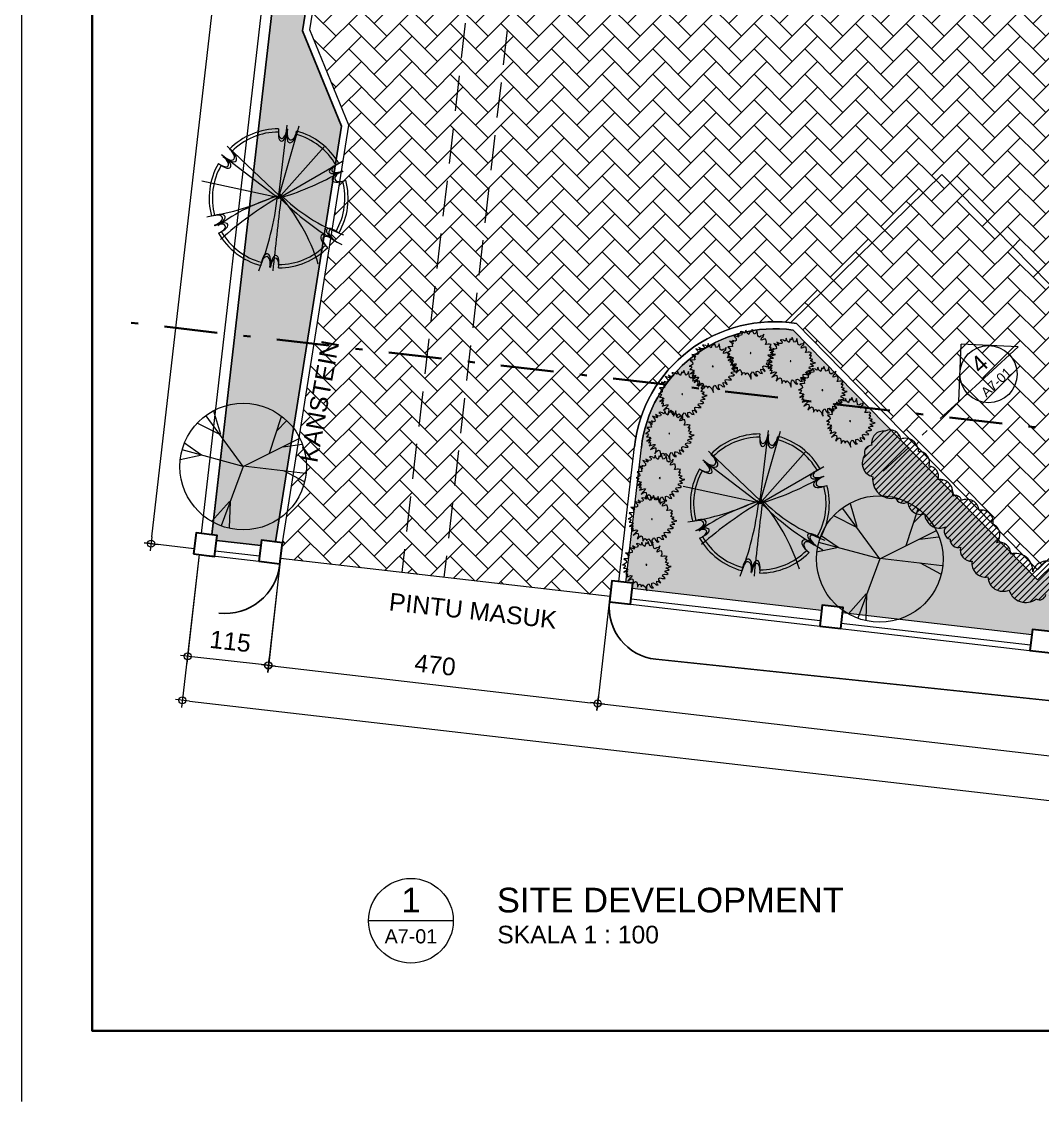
# Model space of a CAD drawing. Header units: millimetres. Extents: x -11 to 1625, y -267 to 180.
# Drawn here: x 827.21 to 841.68, y 118 to 133.3 of the extents above; entities that cross this region are included whole.
import ezdxf
from ezdxf.enums import TextEntityAlignment as Align

# ---------------------------------------------------------------- set-up
doc = ezdxf.new("R2010")
doc.units = ezdxf.units.MM
doc.linetypes.add('DASHDOT', pattern=[1, 0.5, -0.25, 0, -0.25])
doc.linetypes.add('HIDDEN', pattern=[0.375, 0.25, -0.125])
for name, color, linetype, lineweight in [('ars', 11, 'Continuous', 5), ('batas jalan', 3, 'Continuous', 25), ('GRS KOP', 1, 'Continuous', 35), ('GSB', 1, 'DASHDOT', 35), ('KOLOM', 1, 'Continuous', 30), ('kop', 7, 'Continuous', 20), ('lan', 7, 'Continuous', 15), ('not', 7, 'Continuous', 20), ('PAGAR', 4, 'Continuous', 18), ('POHON', 84, 'Continuous', 0), ('TEXT KETERANGAN', 7, 'Continuous', 9), ('Trees', 62, 'Continuous', 18), ('u', 6, 'Continuous', 20)]:
    doc.layers.add(name, color=color, linetype=linetype, lineweight=lineweight)
doc.styles.add('ATTR', font='romans.shx', dxfattribs={"width": 0.8, "height": 1.735066})
doc.styles.add('BARU', font='complex.shx')
doc.styles.add('S', font='SIMPLEX', dxfattribs={"width": 1.1})
doc.styles.get("Standard").update_dxf_attribs({"font": 'ARIALUNI.TTF'})
doc.dimstyles.new('SK100', dxfattribs={"dimtxt": 0.25, "dimasz": 0.1, "dimexe": 0.1, "dimexo": 0, "dimgap": 0.15, "dimtad": 1, "dimdec": 0, "dimlfac": 100, "dimzin": 12, "dimdsep": 46, "dimtxsty": 'Standard', "dimblk": 'BULAT', "dimcen": 0.1, "dimclrd": 256, "dimclre": 256, "dimclrt": 256, "dimadec": 0, "dimazin": 3, "dimtfac": 1, "dimtdec": 0, "dimtofl": 0, "dimtmove": 0, "dimatfit": 3, "dimldrblk": 'BULAT', "dimfxl": 0, "dimtolj": 1, "dimtzin": 0, "dimlwd": -1, "dimlwe": -1, "dimarcsym": 0})
pattern_1 = [(45, (886.80874, -134.3415), (4e-17, 0.35921024), [0.762, -0.254]), (135, (886.98835, -134.1619), (4e-17, 0.35921024), [0.762, -0.254])]

# ---------------------------------------------------------------- blocks, each defined once
blk = doc.blocks.new('kop')
at = {"layer": 'GRS KOP'}
blk.add_lwpolyline([(1, 54), (83, 54), (83, 1), (1, 1)], close=True, dxfattribs=at)
at = {"layer": 'kop', "color": 7}
blk.add_line((0, 55), (0, 0), dxfattribs=at)
at = {"layer": 'kop', "style": 'BARU', "flags": 4}
for p, height in [((73.8, 5.4), 0.35), ((80.303, 5.382), 0.25), ((73.8, 4.9), 0.35), ((80.303, 4.882), 0.25), ((73.8, 4.4), 0.35), ((80.303, 4.382), 0.25)]:
    blk.add_attdef('-', p, '', height=height, dxfattribs=at)
at = {"layer": 'kop', "flags": 4}
for tag, p in [('AR-00', (78.057, 2.648)), ('00', (81.238, 2.647))]:
    blk.add_attdef(tag, text='', height=0.35, dxfattribs=at).set_placement(p, align=Align.MIDDLE)
blk = doc.blocks.new('pohon6')
for points in [[(0, 0.266), (-0.013, 0.247), (-0.018, 0.232), (-0.023, 0.211), (-0.027, 0.202), (-0.049, 0.223), (-0.082, 0.23), (-0.092, 0.208), (-0.089, 0.191), (-0.091, 0.174), (-0.114, 0.189), (-0.122, 0.217), (-0.146, 0.23), (-0.134, 0.208), (-0.137, 0.189), (-0.132, 0.168), (-0.147, 0.155), (-0.179, 0.161), (-0.216, 0.168), (-0.206, 0.161), (-0.186, 0.14), (-0.186, 0.125), (-0.204, 0.12), (-0.245, 0.12), (-0.22, 0.097), (-0.24, 0.092), (-0.203, 0.064), (-0.226, 0.049), (-0.263, 0.049), (-0.245, 0.039), (-0.236, 0.024), (-0.251, 0.015), (-0.266, -0.006), (-0.268, -0.021), (-0.26, -0.015), (-0.24, -0.006), (-0.226, -0.019), (-0.233, -0.045), (-0.26, -0.067), (-0.216, -0.058), (-0.256, -0.107), (-0.213, -0.092), (-0.191, -0.099), (-0.189, -0.114), (-0.208, -0.138), (-0.189, -0.133), (-0.213, -0.174), (-0.169, -0.14), (-0.179, -0.159), (-0.142, -0.163), (-0.147, -0.191), (-0.156, -0.217), (-0.126, -0.198), (-0.104, -0.204), (-0.097, -0.228), (-0.096, -0.254), (-0.084, -0.23), (-0.069, -0.228), (-0.055, -0.258), (-0.049, -0.241), (-0.03, -0.217), (-0.03, -0.234), (-0.022, -0.213), (-0.008, -0.271), (-0.005, -0.226), (0.02, -0.26), (0.023, -0.239), (0.044, -0.249), (0.054, -0.266), (0.057, -0.211), (0.065, -0.196), (0.077, -0.208), (0.085, -0.232), (0.101, -0.266), (0.096, -0.217), (0.104, -0.204), (0.131, -0.211), (0.154, -0.23), (0.163, -0.236), (0.146, -0.204), (0.141, -0.183), (0.154, -0.172), (0.193, -0.178), (0.21, -0.185), (0.189, -0.159), (0.189, -0.148), (0.204, -0.138), (0.221, -0.144), (0.206, -0.116), (0.245, -0.099), (0.266, -0.101), (0.292, -0.097), (0.263, -0.088), (0.238, -0.08), (0.228, -0.069), (0.218, -0.054), (0.226, -0.045), (0.255, -0.043), (0.278, -0.032), (0.283, -0.013)], [(0.285, -0.013), (0.261, -0.024), (0.248, -0.019), (0.228, -0.011), (0.23, 0.004), (0.243, 0.017), (0.263, 0.026), (0.277, 0.049), (0.256, 0.045), (0.24, 0.045), (0.225, 0.049), (0.236, 0.069), (0.255, 0.08), (0.266, 0.086), (0.246, 0.086), (0.225, 0.077), (0.204, 0.084), (0.203, 0.099), (0.218, 0.12), (0.23, 0.153), (0.218, 0.148), (0.194, 0.133), (0.181, 0.142), (0.183, 0.165), (0.193, 0.187), (0.189, 0.206), (0.176, 0.193), (0.159, 0.178), (0.147, 0.185), (0.149, 0.202), (0.156, 0.232), (0.137, 0.217), (0.117, 0.206), (0.124, 0.223), (0.126, 0.269), (0.109, 0.239), (0.082, 0.223), (0.079, 0.254), (0.057, 0.223), (0.032, 0.254), (0.023, 0.234), (0, 0.266)]]:
    blk.add_lwpolyline(points)
blk.add_lwpolyline([(0.002, 0.009), (0, 0), (0.008, 0.002), (0.01, 0.006)], close=True)
blk = doc.blocks.new('POH1')
for p, q in [((0.047, -0.206), (0.813, 6.356)), ((0.047, -0.206), (1.889, 6.299)), ((0.133, 0.018), (-4.57, 4.488)), ((0.047, -0.206), (4.156, 4.432)), ((0.02, -0.209), (-5.08, 3.696)), ((0.047, -0.206), (5.799, 3.13)), ((-0.059, -0.141), (-6.859, 1.322))]:
    blk.add_line(p, q)
for centre, radius, start, end in [((0.047, -0.206), 6.25, 90, 135.02273), ((0.047, -0.206), 6.25, 82.75021, 83.22779), ((0.047, -0.206), 6.25, 30, 75.02273), ((0.047, -0.206), 5.957, 90, 135.02273), ((0.047, -0.206), 5.957, 82.75021, 83.22779), ((0.047, -0.206), 5.957, 30, 75.02273), ((0.047, -0.206), 6.25, 150, 195.02273), ((0.047, -0.206), 6.25, 142.75021, 143.22779), ((0.047, -0.206), 5.957, 142.75021, 143.22779), ((0.047, -0.206), 5.957, 150, 195.02273), ((-7.075, 24.064), 25.293, 286.35565, 299.2634), ((0.047, -0.206), 5.957, 22.75021, 23.22779), ((0.047, -0.206), 6.25, 22.75021, 23.22779), ((0.047, -0.206), 5.957, 330, 15.02273), ((0.047, -0.206), 6.25, 330, 15.02273), ((-10.036, 21.281), 23.426, 278.89095, 295.05105), ((5.305, -17.569), 18.352, 106.80326, 125.77653), ((-13.31, -11.551), 17.777, 17.80316, 41.52093), ((11.41, 11.387), 15.873, 224.94274, 249.65135), ((17.959, -30.229), 35.053, 120.53343, 131.32015), ((-25.715, 2.832), 25.816, 338.27386, 353.62024), ((297.186, -37.092), 299.208, 172.9262, 174.17477), ((17.559, 17.049), 24.474, 224.15587, 241.05851), ((0.047, -0.206), 6.25, 202.75021, 203.22779), ((0.047, -0.206), 5.957, 202.75021, 203.22779), ((0.047, -0.206), 6.25, 210, 255.02273), ((0.047, -0.206), 5.957, 210, 255.02273), ((0.047, -0.206), 5.957, 322.75021, 323.22779), ((0.047, -0.206), 5.957, 270, 315.02273), ((0.047, -0.206), 6.25, 270, 315.02273), ((0.047, -0.206), 6.25, 322.75021, 323.22779), ((0.047, -0.206), 6.25, 262.75021, 263.22779), ((0.047, -0.206), 5.957, 262.75021, 263.22779)]:
    blk.add_arc(centre, radius, start, end)
for centre, major_axis, ratio, start_param, end_param in [((0.412, 5.992), (-0.115, -0.809), 0.450725, 4.712389, 7.927948), ((1.241, 5.867), (-0.147, -0.833), 0.498328, 4.647864, 7.899063), ((0.395, 5.701), (-0.109, -0.771), 0.450725, 4.712389, 7.927948), ((1.185, 5.582), (-0.14, -0.794), 0.498328, 4.647864, 7.899063), ((-4.615, 3.864), (0.648, -0.544), 0.498328, 4.647864, 7.899063), ((-4.396, 3.673), (0.618, -0.518), 0.498328, 4.647864, 7.899063), ((-5.138, 3.209), (0.643, -0.504), 0.450725, 4.712389, 7.927948), ((-4.895, 3.049), (0.613, -0.48), 0.450725, 4.712389, 7.927948), ((5.598, 2.577), (-0.758, -0.305), 0.450725, 4.712389, 7.927948), ((5.337, 2.447), (-0.723, -0.291), 0.450725, 4.712389, 7.927948), ((5.629, 1.703), (-0.758, -0.276), 0.498328, 4.647864, 7.899063), ((5.904, 1.797), (-0.795, -0.29), 0.498328, 4.647864, 7.899063), ((-5.809, -2.209), (0.795, 0.29), 0.498328, 4.647864, 7.899063), ((-5.534, -2.115), (0.758, 0.276), 0.498328, 4.647864, 7.899063), ((-5.503, -2.989), (0.758, 0.305), 0.450725, 4.712389, 7.927948), ((-5.242, -2.858), (0.723, 0.291), 0.450725, 4.712389, 7.927948), ((4.989, -3.461), (-0.613, 0.48), 0.450725, 4.712389, 7.927948), ((4.491, -4.085), (-0.618, 0.518), 0.498328, 4.647864, 7.899063), ((4.71, -4.276), (-0.648, 0.544), 0.498328, 4.647864, 7.899063), ((5.233, -3.621), (-0.643, 0.504), 0.450725, 4.712389, 7.927948), ((-1.146, -6.279), (0.147, 0.833), 0.498328, 4.647864, 7.899063), ((-1.09, -5.994), (0.14, 0.794), 0.498328, 4.647864, 7.899063), ((-0.317, -6.404), (0.115, 0.809), 0.450725, 4.712389, 7.927948), ((-0.3, -6.113), (0.109, 0.771), 0.450725, 4.712389, 7.927948)]:
    blk.add_ellipse(centre, major_axis=major_axis, ratio=ratio, start_param=start_param, end_param=end_param)
blk.add_point((0.047, -0.206))
blk.add_point((0.047, -0.206))
blk = doc.blocks.new('Deciduous Tree 13 PV')
at = {"layer": 'POHON'}
for p, q in [((-0.266, 0.38), (-0.347, 0.655)), ((0.001, 0.001), (-0.438, 0.6)), ((0.311, 0.16), (0.454, 0.594)), ((0.401, 0.429), (0.511, 0.539)), ((-0.271, 0.374), (-0.538, 0.509)), ((-0.495, 0.136), (-0.695, 0.276)), ((0.001, 0.001), (0.664, 0.332)), ((0.473, 0.234), (0.697, 0.264)), ((-0.49, 0.136), (-0.748, 0.081)), ((0.001, 0.001), (-0.724, 0.197)), ((0, 0), (-0.261, -0.702)), ((0.001, 0.008), (0.74, -0.078)), ((0.478, -0.047), (0.721, -0.176)), ((-0.161, -0.414), (-0.376, -0.653)), ((-0.156, -0.414), (-0.166, -0.726))]:
    blk.add_line(p, q, dxfattribs=at)
blk.add_circle((0, 0), 0.75, dxfattribs=at)
at = {"layer": 'POHON', "style": 'ATTR', "width": 0.8, "flags": 9}
blk.add_attdef('ESTCODE', (0.001, 0.001), '', height=0.000003, rotation=180, dxfattribs=at)
blk = doc.blocks.new('BULAT')
for p, q in [((-1, 0), (1, 0)), ((0, -1), (0, 1))]:
    blk.add_line(p, q)
blk.add_circle((0, 0), 0.5)
blk = doc.blocks.new('*D3036')
at = {"layer": 'Defpoints', "color": 0}
for p in [(830.885, 125.692), (835.553, 125.152), (835.378, 123.638)]:
    blk.add_point(p, dxfattribs=at)
at = {"layer": 'u'}
for p, q in [((830.885, 125.692), (830.698, 124.078)), ((835.553, 125.152), (835.367, 123.538)), ((830.809, 124.166), (835.279, 123.649))]:
    blk.add_line(p, q, dxfattribs=at)
at = {"layer": 'u', "xscale": 0.1, "yscale": 0.1, "zscale": 0.1}
for p, rotation in [((830.709, 124.177), 173.4063570292654), ((835.378, 123.638), 353.4063570292655)]:
    blk.add_blockref('BULAT', p, dxfattribs=dict(at, rotation=rotation))
at = {"layer": 'u', "insert": (833.076, 124.183), "char_height": 0.25, "attachment_point": 5, "rotation": 353.4064}
blk.add_mtext('\\A1;470', dxfattribs=at)
blk = doc.blocks.new('*D3037')
at = {"layer": 'Defpoints', "color": 0}
for p in [(835.553, 125.152), (858.305, 122.522), (858.13, 121.008)]:
    blk.add_point(p, dxfattribs=at)
at = {"layer": 'u'}
for p, q in [((835.553, 125.152), (835.367, 123.538)), ((835.478, 123.626), (858.03, 121.019)), ((858.305, 122.522), (858.118, 120.908))]:
    blk.add_line(p, q, dxfattribs=at)
at = {"layer": 'u', "xscale": 0.1, "yscale": 0.1, "zscale": 0.1}
for p, rotation in [((835.378, 123.638), 173.4063570292611), ((858.13, 121.008), 353.4063570292611)]:
    blk.add_blockref('BULAT', p, dxfattribs=dict(at, rotation=rotation))
at = {"layer": 'u', "insert": (846.786, 122.599), "char_height": 0.25, "attachment_point": 5, "rotation": 353.4064}
blk.add_mtext('\\A1;2290', dxfattribs=at)
blk = doc.blocks.new('*D3032')
at = {"layer": 'Defpoints', "color": 0}
for p in [(832.405, 155.105), (833.015, 155.035), (829.661, 125.831)]:
    blk.add_point(p, dxfattribs=at)
at = {"layer": 'u'}
for p, q in [((829.062, 126.001), (832.393, 155.006)), ((833.015, 155.035), (832.305, 155.117)), ((829.661, 125.831), (828.951, 125.913))]:
    blk.add_line(p, q, dxfattribs=at)
at = {"layer": 'u', "xscale": 0.1, "yscale": 0.1, "zscale": 0.1}
for p, rotation in [((832.405, 155.105), 83.4475965070384), ((829.05, 125.902), 263.4475965070384)]:
    blk.add_blockref('BULAT', p, dxfattribs=dict(at, rotation=rotation))
at = {"layer": 'u', "insert": (830.451, 140.535), "char_height": 0.25, "attachment_point": 5, "rotation": 83.4476}
blk.add_mtext('\\A1;2940', dxfattribs=at)
blk = doc.blocks.new('*D3033')
at = {"layer": 'Defpoints', "color": 0}
for p in [(829.731, 125.747), (864.104, 121.782), (863.866, 119.717)]:
    blk.add_point(p, dxfattribs=at)
at = {"layer": 'u'}
for p, q in [((829.731, 125.747), (829.482, 123.583)), ((829.593, 123.671), (863.766, 119.729)), ((864.104, 121.782), (863.854, 119.618))]:
    blk.add_line(p, q, dxfattribs=at)
at = {"layer": 'u', "xscale": 0.1, "yscale": 0.1, "zscale": 0.1}
for p, rotation in [((829.493, 123.683), 173.4190750474977), ((863.866, 119.717), 353.4190750474976)]:
    blk.add_blockref('BULAT', p, dxfattribs=dict(at, rotation=rotation))
at = {"layer": 'u', "insert": (846.711, 121.976), "char_height": 0.25, "attachment_point": 5, "rotation": 353.4191}
blk.add_mtext('\\A1;3460', dxfattribs=at)
blk = doc.blocks.new('*D3034')
at = {"layer": 'Defpoints', "color": 0}
for p in [(829.731, 125.747), (830.876, 125.618), (829.568, 124.306)]:
    blk.add_point(p, dxfattribs=at)
at = {"layer": 'u'}
for p, q in [((829.731, 125.747), (829.557, 124.207)), ((830.876, 125.618), (830.702, 124.077)), ((830.614, 124.188), (829.668, 124.295))]:
    blk.add_line(p, q, dxfattribs=at)
at = {"layer": 'u', "xscale": 0.1, "yscale": 0.1, "zscale": 0.1}
for p, rotation in [((829.568, 124.306), 173.5479500705834), ((830.713, 124.177), 353.5479500705834)]:
    blk.add_blockref('BULAT', p, dxfattribs=dict(at, rotation=rotation))
at = {"layer": 'u', "insert": (830.172, 124.518), "char_height": 0.25, "attachment_point": 5, "rotation": 353.548}
blk.add_mtext('\\A1;115', dxfattribs=at)
blk = doc.blocks.new('Ndtpd')
blk.add_line((0.747, 0), (-0.747, 0))
blk.add_circle((0, 0), 0.747)
at = {"flags": 4}
for tag, height, p in [('NO', 0.5, (0, 0.148)), ('NOLBR', 0.3, (0, -0.398))]:
    blk.add_attdef(tag, text='', height=height, dxfattribs=at).set_placement(p, align=Align.CENTER)
for tag, p, height in [('NDTPD', (1.516, 0.148), 0.5), ('SKALA', (1.523, -0.398), 0.3)]:
    blk.add_attdef(tag, p, '', height=height, dxfattribs=at)
blk = doc.blocks.new('Npa')
for p, q in [((-0.849, 0), (0, 0.849)), ((0.849, 0), (0, 0.849)), ((0.849, 0), (-0.849, 0))]:
    blk.add_line(p, q)
blk.add_circle((0, 0), 0.6)
at = {"color": 5, "style": 'S', "width": 0.75, "flags": 4}
blk.add_attdef('NO', text='', height=0.3, dxfattribs=at).set_placement((0.005, 0.113), align=Align.CENTER)
at = {"style": 'S', "width": 0.75, "flags": 4}
blk.add_attdef('NOLBR', text='', height=0.2, dxfattribs=at).set_placement((0.005, -0.334), align=Align.CENTER)

msp = doc.modelspace()

# ---------------------------------------------------------------- hatches: boundary and pattern name
at = {"layer": 'ars'}
h = msp.add_hatch(dxfattribs=at)
h.set_pattern_fill('AR-HBONE', color=256, scale=0.0025)
h.set_pattern_definition(pattern_1)
edge = h.paths.add_edge_path()
edge.add_line((831.8528921, 131.8301396), (830.9104223, 125.9155354))
edge.add_line((830.9104223, 125.9155354), (830.8845862, 125.6920236))
edge.add_line((830.8845862, 125.6920236), (835.5534981, 125.152337))
edge.add_line((835.5534981, 125.152337), (835.5793342, 125.3758488))
edge.add_line((835.5793342, 125.3758488), (835.6785833, 125.3643764))
edge.add_line((835.6785833, 125.3643764), (835.8983404, 127.2755837))
edge.add_arc((837.8852489, 127.0471223), 2, 83.40635703, 173.44074308, ccw=False)
edge.add_line((838.1149028, 129.0338933), (840.2580879, 131.1331211))
edge.add_line((840.2580879, 131.1331211), (842.8504184, 128.4865079))
edge.add_line((842.8504184, 128.4865079), (844.9936035, 130.5857357))
edge.add_line((844.9936035, 130.5857357), (847.585934, 127.9391225))
edge.add_line((847.585934, 127.9391225), (849.7291191, 130.0383503))
edge.add_line((849.7291191, 130.0383503), (852.3214496, 127.3917371))
edge.add_line((852.3214496, 127.3917371), (854.4646347, 129.4909649))
edge.add_line((854.4646347, 129.4909649), (857.9045836, 125.9789843))
edge.add_line((857.9045836, 125.9789843), (859.0238026, 133.0028032))
edge.add_line((859.0238026, 133.0028032), (850.2270895, 134.4045261))
edge.add_line((850.2270895, 134.4045261), (849.9910481, 132.9232144))
edge.add_line((849.9910481, 132.9232144), (842.5844895, 134.1034215))
edge.add_line((842.5844895, 134.1034215), (842.8205309, 135.5847332))
edge.add_line((842.8205309, 135.5847332), (833.9326605, 137.0009817))
edge.add_line((833.9326605, 137.0009817), (831.9438674, 137.2296599))
edge.add_line((831.9438674, 137.2296599), (831.2987957, 133.1814196))
edge.add_line((831.2987957, 133.1814196), (831.8528921, 131.8301396))
h = msp.add_hatch(dxfattribs=at)
h.set_pattern_fill('AR-HBONE', color=256, scale=0.0025)
h.set_pattern_definition(pattern_1)
h.paths.add_polyline_path([(843.7218138, 127.5968656), (840.2580879, 131.1331211), (838.1149028, 129.0338933, -0.0101909724), (838.1956753, 129.0228843), (841.6143484, 125.532625)])
h.paths.add_polyline_path([(844.9936035, 130.5857357), (842.8504184, 128.4865079), (843.7218138, 127.5968656), (843.7575336, 127.6318528), (846.349864, 124.9852395), (848.4573294, 127.0494802)])
h.paths.add_polyline_path([(849.7291191, 130.0383503), (847.585934, 127.9391225), (848.4573294, 127.0494802), (848.4930492, 127.0844674), (851.0853796, 124.4378541), (853.192845, 126.5020948)])
h.paths.add_polyline_path([(854.4646347, 129.4909649), (852.3214496, 127.3917371), (853.192845, 126.5020948), (853.2285648, 126.537082), (855.8208953, 123.8904687), (857.9283606, 125.9547094), (857.9045836, 125.9789843)])
at = {"layer": 'POHON'}
h = msp.add_hatch(dxfattribs=at)
h.set_pattern_fill('GRASS', color=91, scale=0.01, style=0)
h.set_pattern_definition([(90, (829.91047, 122.02483), (-0.179605, 0.179605), [0.047625, -0.311585]), (45, (829.91047, 122.02483), (-0.1796051, 0.1796051), [0.047625, -0.206375]), (135, (829.91047, 122.02483), (-0.1796051, -0.1796051), [0.047625, -0.206375])])
h.paths.add_polyline_path([(868.820045, 147.3929984), (869.0882207, 149.0759733), (869.1573901, 149.0627731), (864.0109371, 122.0942626), (863.9254951, 122.104139), (863.916328, 122.0248334), (863.2888666, 122.0973626), (863.2974786, 122.1718665), (863.2065562, 122.1823764), (868.0413883, 147.5170744)])
h.paths.add_polyline_path([(869.0989742, 149.1434585), (869.0882207, 149.0759733), (869.1010367, 149.1431299)])
h.paths.add_polyline_path([(865.8610463, 147.8878291), (866.1245554, 149.541518), (865.8483465, 149.5854876), (865.8601486, 149.6595532), (863.1937875, 150.0844277), (863.1819854, 150.0103621), (862.8857231, 150.0575704), (862.8975251, 150.131636), (860.231164, 150.5565106), (860.2193619, 150.482445), (859.9230996, 150.5296532), (859.9349017, 150.6037188), (857.2685405, 151.0285934), (857.2567385, 150.9545278), (856.9604761, 151.0017361), (856.9722782, 151.0758017), (854.3059171, 151.5006762), (854.294115, 151.4266106), (853.9978527, 151.4738189), (854.0096547, 151.5478845), (851.3432936, 151.9727591), (851.3314915, 151.8986935), (851.0352292, 151.9459018), (851.0470313, 152.0199674), (848.3806702, 152.4448419), (848.3688681, 152.3707763), (848.0726057, 152.4179846), (848.0844078, 152.4920502), (845.4180467, 152.9169248), (845.4062446, 152.8428592), (845.1099823, 152.8900675), (845.1217843, 152.964133), (842.4554232, 153.3890076), (842.4436212, 153.314942), (842.1473588, 153.3621503), (842.1591609, 153.4362159), (839.4927998, 153.8610904), (839.4809977, 153.7870249), (839.1847353, 153.8342331), (839.1965374, 153.9082987), (836.5301763, 154.3331733), (836.5183742, 154.2591077), (836.2221119, 154.306316), (836.233914, 154.3803816), (833.2895954, 154.8495476), (833.2778052, 154.7755564), (833.2167164, 154.7852907), (829.9104694, 126.0311628), (829.9850598, 126.0224994), (829.9764478, 125.9479955), (830.6037946, 125.8754795), (830.6124066, 125.9499834), (830.8109921, 125.9270287), (831.7497222, 131.8181637), (831.1956257, 133.1694437), (834.1405578, 151.6507865), (846.1969346, 149.7296484), (846.5116565, 151.7047307), (849.47428, 151.2326479), (849.1595581, 149.2575656), (854.0972639, 148.4707609), (854.4119858, 150.4458432), (857.3746092, 149.9737603), (857.0598873, 147.998678), (862.2854807, 147.1659995), (862.4861932, 148.4255992)])
h = msp.add_hatch(dxfattribs=at)
h.set_pattern_fill('GRASS', color=91, scale=0.01, style=0)
h.set_pattern_definition([(90, (835.77792, 122.70595), (-0.179605, 0.179605), [0.047625, -0.311585]), (45, (835.77792, 122.70595), (-0.179605, 0.179605), [0.047625, -0.206375]), (135, (835.77792, 122.70595), (-0.179605, -0.179605), [0.047625, -0.206375])])
edge = h.paths.add_edge_path()
edge.add_line((835.7779219, 125.3528937), (835.9976858, 127.2641607))
edge.add_arc((837.8852489, 127.0471223), 1.9, 82.05863616, 173.44074308, ccw=False)
edge.add_line((838.1477521, 128.9289012), (841.6128832, 125.3912112))
edge.add_line((841.6128832, 125.3912112), (843.7560683, 127.490439))
edge.add_line((843.7560683, 127.490439), (846.3483988, 124.8438258))
edge.add_line((846.3483988, 124.8438258), (848.4915839, 126.9430536))
edge.add_line((848.4915839, 126.9430536), (851.0839144, 124.2964404))
edge.add_line((851.0839144, 124.2964404), (853.2270995, 126.3956682))
edge.add_line((853.2270995, 126.3956682), (855.81943, 123.7490549))
edge.add_line((855.81943, 123.7490549), (857.9983349, 125.8832699))
edge.add_line((857.9983349, 125.8832699), (858.0300679, 125.8508724))
edge.add_arc((857.810649, 125.1188426), 0.7642069, -10.80432045, 73.31440342, ccw=False)
edge.add_line((858.561309, 124.9755879), (858.1400213, 122.7680248))
edge.add_line((858.1400213, 122.7680248), (858.0325354, 122.7804493))
edge.add_line((858.0325354, 122.7804493), (858.0239233, 122.7059454))
edge.add_line((858.0239233, 122.7059454), (855.3390939, 123.0162889))
edge.add_line((855.3390939, 123.0162889), (855.3477059, 123.0907928))
edge.add_line((855.3477059, 123.0907928), (855.0496902, 123.1252409))
edge.add_line((855.0496902, 123.1252409), (855.0410782, 123.050737))
edge.add_line((855.0410782, 123.050737), (852.3589373, 123.3607697))
edge.add_line((852.3589373, 123.3607697), (852.3675493, 123.4352736))
edge.add_line((852.3675493, 123.4352736), (852.0695337, 123.4697217))
edge.add_line((852.0695337, 123.4697217), (852.0609217, 123.3952178))
edge.add_line((852.0609217, 123.3952178), (849.3787808, 123.7052505))
edge.add_line((849.3787808, 123.7052505), (849.3873928, 123.7797544))
edge.add_line((849.3873928, 123.7797544), (849.0893772, 123.8142025))
edge.add_line((849.0893772, 123.8142025), (849.0807651, 123.7396986))
edge.add_line((849.0807651, 123.7396986), (844.8092074, 124.2334544))
edge.add_line((844.8092074, 124.2334544), (844.8178195, 124.3079583))
edge.add_line((844.8178195, 124.3079583), (844.5198038, 124.3424064))
edge.add_line((844.5198038, 124.3424064), (844.5111918, 124.2679025))
edge.add_line((844.5111918, 124.2679025), (841.8290509, 124.5779352))
edge.add_line((841.8290509, 124.5779352), (841.8376629, 124.6524391))
edge.add_line((841.8376629, 124.6524391), (841.5396473, 124.6868872))
edge.add_line((841.5396473, 124.6868872), (841.5310352, 124.6123833))
edge.add_line((841.5310352, 124.6123833), (838.8488944, 124.922416))
edge.add_line((838.8488944, 124.922416), (838.8575064, 124.9969199))
edge.add_line((838.8575064, 124.9969199), (838.5594907, 125.031368))
edge.add_line((838.5594907, 125.031368), (838.5508787, 124.9568641))
edge.add_line((838.5508787, 124.9568641), (835.8687378, 125.2668968))
edge.add_line((835.8687378, 125.2668968), (835.8773499, 125.3414007))
edge.add_line((835.8773499, 125.3414007), (835.777915, 125.352834))
at = {"layer": 'Trees'}
h = msp.add_hatch(dxfattribs=at)
h.set_pattern_fill('ANSI31', color=256, scale=0.02, style=0)
h.set_pattern_definition([(45, (839.13004, 124.58665), (-0.0449013, 0.0449013), [])])
edge = h.paths.add_edge_path()
edge.add_arc((839.5244464, 127.3612521), 0.1529578, 8.46135721, 118.46135711)
edge.add_arc((839.4278276, 127.3307914), 0.1666294, 81.81453447, 191.81453437)
edge.add_arc((839.2628192, 127.1933686), 0.103324, 88.94134561, 198.94134551)
edge.add_arc((839.3300234, 127.0435669), 0.2017921, 144.81972142, 254.81972132)
edge.add_arc((839.5436278, 126.812903), 0.2688544, 172.32361244, 282.32361235)
edge.add_arc((839.7056166, 126.5864101), 0.110682, 199.07225747, 309.07225737)
edge.add_arc((839.954678, 126.4962481), 0.1793486, 178.64731224, 288.64731214)
edge.add_arc((840.2268136, 126.3376624), 0.2150899, 183.0242559, 293.0242558)
edge.add_arc((840.4030537, 126.0744255), 0.1129009, 144.67480899, 254.67480889)
edge.add_arc((840.4871427, 125.9618828), 0.113987, 178.16179825, 288.16179815)
edge.add_arc((840.6733175, 125.8107375), 0.1566171, 164.12643704, 274.12643694)
edge.add_arc((840.8750797, 125.6210503), 0.1934115, 170.03292172, 280.03292162)
edge.add_arc((841.123566, 125.441945), 0.2150909, 183.02442068, 293.02442058)
edge.add_arc((841.4442988, 125.316962), 0.2476032, 197.14067166, 307.14067156)
edge.add_arc((841.6405198, 125.1986502), 0.0918407, 239.41888376, 349.41888366)
edge.add_arc((841.7987258, 125.3498589), 0.1812806, 247.99383394, 357.99383384)
edge.add_arc((842.0297904, 125.5638499), 0.2259158, 257.2406227, 367.2406226)
edge.add_arc((842.2639137, 125.7105716), 0.1186709, 265.16175147, 375.16175137)
edge.add_arc((842.4096652, 125.9488639), 0.2095915, 261.43592994, 371.43592984)
edge.add_arc((842.7503026, 126.2612232), 0.3026801, 243.46790338, 353.46790328)
edge.add_arc((843.0255711, 126.4221822), 0.1970419, 277.42012336, 387.42012326)
edge.add_arc((843.3058058, 126.7998849), 0.3056826, 249.84432377, 359.84432367)
edge.add_arc((843.6233679, 126.9278833), 0.1293757, 264.73108249, 374.73108239)
edge.add_arc((843.9178558, 127.0237518), 0.1806923, 200.39530905, 310.39530895)
edge.add_arc((844.2092481, 126.8227793), 0.185452, 160.02288917, 270.02288907)
edge.add_arc((844.3107959, 126.6249502), 0.1022259, 173.04577086, 283.04577076)
edge.add_arc((844.5529812, 126.4377649), 0.2359714, 158.20897499, 268.2089749)
edge.add_arc((844.7416765, 126.107449), 0.2176379, 154.27688682, 264.27688672)
edge.add_arc((844.8245428, 125.8343362), 0.1188855, 151.59185152, 261.59185142)
edge.add_arc((844.9702574, 125.6826114), 0.1666286, 168.18517276, 278.18517266)
edge.add_arc((845.2236734, 125.4282225), 0.2464982, 158.72072019, 268.72072009)
edge.add_arc((845.3818804, 125.1202873), 0.1748803, 159.41108725, 269.41108715)
edge.add_arc((845.4666185, 124.9411192), 0.0866423, 177.15719913, 287.15719903)
edge.add_arc((845.5936513, 124.8459554), 0.1022259, 173.04577086, 283.04577076)
edge.add_arc((845.7256888, 124.7763139), 0.1130022, 195.36711671, 305.36711661)
edge.add_arc((845.9280996, 124.7800961), 0.1672507, 215.00000005, 324.99999995)
edge.add_arc((846.2600262, 124.8299215), 0.2433924, 216.78783178, 326.78783168)
edge.add_arc((846.5402988, 124.8522389), 0.1734798, 243.78289824, 353.78289814)
edge.add_arc((846.6847908, 124.9529186), 0.1226969, 283.17583503, 393.17583493)
edge.add_arc((846.6219044, 125.0709768), 0.1732348, 342.90719724, 452.90719714)
edge.add_arc((846.58882, 125.1991651), 0.0509859, 61.53848274, 171.53848264)
edge.add_arc((846.4442913, 124.9831891), 0.2424808, 67.16599611, 177.16599601)
edge.add_arc((846.1298606, 124.9260506), 0.0999907, 43.73609726, 153.73609716)
edge.add_arc((845.8665481, 125.0990002), 0.2161408, 323.45458415, 433.45458405)
edge.add_arc((845.8490523, 125.3528117), 0.091771, 329.46898182, 439.46898172)
edge.add_arc((845.7182755, 125.4416919), 0.1475556, 0.52226936, 110.52226926)
edge.add_arc((845.5793993, 125.6115616), 0.0927265, 340.02356499, 450.02356489)
edge.add_arc((845.2574806, 125.6735749), 0.3233426, 5.45054029, 115.45054019)
edge.add_arc((845.0836862, 126.0153013), 0.0607483, 305.00000005, 414.99999995)
edge.add_arc((845.0164451, 126.1048229), 0.1095543, 338.72029415, 448.72029405)
edge.add_arc((844.8931569, 126.2746293), 0.1394377, 334.38617018, 444.38617008)
edge.add_arc((844.7349868, 126.4599551), 0.1780065, 344.83819936, 454.83819926)
edge.add_arc((844.4142919, 126.6364968), 0.3056826, 0.15567633, 110.15567623)
edge.add_arc((844.1246971, 126.9612958), 0.1881096, 348.39633513, 458.39633503)
edge.add_arc((843.9677509, 127.1865074), 0.1352587, 343.18932451, 453.18932441)
edge.add_arc((843.78215, 127.2710266), 0.185106, 15.84159815, 125.84159805)
edge.add_arc((843.622682, 127.348234), 0.0889708, 54.96202274, 164.96202264)
edge.add_arc((843.5877257, 127.1659865), 0.2115628, 103.94025828, 213.94025818)
edge.add_arc((843.3542529, 126.9053135), 0.1538826, 67.87520462, 177.87520452)
edge.add_arc((843.1811072, 126.7398668), 0.1722445, 83.54343331, 193.54343321)
edge.add_arc((842.9594028, 126.485414), 0.2208818, 75.78243401, 185.78243391)
edge.add_arc((842.6885279, 126.2975873), 0.1732836, 72.84303793, 182.84303783)
edge.add_arc((842.4574631, 126.0537148), 0.2423199, 76.152988, 186.1529879)
edge.add_arc((842.1629013, 125.7862445), 0.2473825, 77.47759691, 187.47759681)
edge.add_arc((841.9343957, 125.6638249), 0.0917715, 100.53114186, 210.53114177)
edge.add_arc((841.7388608, 125.4522092), 0.201972, 54.7777444, 164.7777443)
edge.add_arc((841.301179, 125.5206323), 0.2432835, 356.37247887, 466.37247877)
edge.add_arc((841.076342, 125.7651456), 0.1566535, 355.93860996, 465.93860986)
edge.add_arc((840.9169488, 126.0289601), 0.162338, 315.79655767, 425.79655757)
edge.add_arc((840.8141771, 126.2067839), 0.1719214, 350.03308854, 460.03308844)
edge.add_arc((840.6117659, 126.357289), 0.1734798, 6.21710186, 116.21710176)
edge.add_arc((840.4510763, 126.5004189), 0.0849757, 8.46128276, 118.46128266)
edge.add_arc((840.2219584, 126.6191805), 0.1936982, 346.85320707, 456.85320697)
edge.add_arc((840.0712384, 126.8611935), 0.1369432, 338.72065453, 448.72065443)
edge.add_arc((839.9255238, 127.051521), 0.1580717, 340.24870318, 450.24870308)
edge.add_arc((839.7393118, 127.2094647), 0.1855259, 0.03908501, 110.03908491)

# ---------------------------------------------------------------- linework, layer by layer
for points in [[(842.1591609, 153.4362159), (839.4927998, 153.8610904), (839.4809977, 153.7870249), (839.1847353, 153.8342331), (839.1965374, 153.9082987), (836.5301763, 154.3331733), (836.5183742, 154.2591077), (836.2221119, 154.306316), (836.233914, 154.3803816), (833.2895954, 154.8495476), (833.2778052, 154.7755564), (833.2167164, 154.7852907), (829.9104694, 126.0311628), (829.9850598, 126.0224994), (829.9764478, 125.9479955), (830.6037946, 125.8754795), (830.6124066, 125.9499834), (830.8109921, 125.9270287), (831.7497222, 131.8181637), (831.1956257, 133.1694437), (834.1405578, 151.6507865), (862.2854807, 147.1659995)], [(830.8109921, 125.9270287), (831.7497222, 131.8181637), (831.1956257, 133.1694437), (834.1405578, 151.6507865), (836.2143942, 151.3203285)]]:
    msp.add_lwpolyline(points)
at = {"layer": 'batas jalan'}
for p, q in [((830.8750576, 125.6095897), (830.8759742, 125.6175197)), ((836.2028414, 124.2650861), (857.7398766, 121.9977431)), ((836.2028414, 124.2650861), (857.7398766, 121.9977431))]:
    msp.add_line(p, q, dxfattribs=at)
for centre, radius, start, end in [((830.0929354, 125.6999964), 0.78733, 263.99023981, 353.40635703), ((836.2802544, 125.0004161), 0.7393937, 173.99027013, 263.99023981)]:
    msp.add_arc(centre, radius, start, end, dxfattribs=at)
at = {"layer": 'GSB', "ltscale": 1.5}
msp.add_line((866.5415506, 124.6658562), (828.4467648, 129.0692901), dxfattribs=at)
at = {"layer": 'KOLOM'}
for points in [[(829.6522669, 125.7560843), (829.9502825, 125.7216362), (829.9847306, 126.0196518), (829.686715, 126.0540999)], [(830.5779586, 125.6519678), (830.8759742, 125.6175197), (830.9104223, 125.9155354), (830.6124066, 125.9499834)], [(835.5448861, 125.0778331), (835.8429018, 125.043385), (835.8773499, 125.3414007), (835.5793342, 125.3758488)], [(838.5250427, 124.7333523), (838.8230583, 124.6989042), (838.8575064, 124.9969199), (838.5594907, 125.031368)], [(838.5250427, 124.7333523), (838.8230583, 124.6989042), (838.8575064, 124.9969199), (838.5594907, 125.031368)], [(841.5051992, 124.3888715), (841.8032148, 124.3544234), (841.8376629, 124.6524391), (841.5396473, 124.6868872)], [(841.5051992, 124.3888715), (841.8032148, 124.3544234), (841.8376629, 124.6524391), (841.5396473, 124.6868872)]]:
    msp.add_lwpolyline(points, close=True, dxfattribs=at)
at = {"layer": 'lan', "linetype": 'HIDDEN', "ltscale": 2}
for p, q in [((833.9326605, 137.0009817), (832.6024315, 125.4929653)), ((834.5257318, 136.9064781), (833.1985187, 125.4245527))]:
    msp.add_line(p, q, dxfattribs=at)
at = {"layer": 'lan'}
for p, q in [((838.1149028, 129.0338933), (840.2580879, 131.1331211)), ((840.2580879, 131.1331211), (843.7218138, 127.5968656)), ((838.1956753, 129.0228843), (841.6143484, 125.532625)), ((838.1956753, 129.0228843), (841.6143484, 125.532625)), ((838.1477521, 128.9289012), (841.6128832, 125.3912112)), ((838.1477521, 128.9289012), (841.6128832, 125.3912112)), ((841.6143484, 125.532625), (843.7575336, 127.6318528)), ((841.6143484, 125.532625), (843.7575336, 127.6318528)), ((841.6128832, 125.3912112), (843.7560683, 127.490439)), ((841.6128832, 125.3912112), (843.7560683, 127.490439)), ((835.6785833, 125.3643764), (835.8983404, 127.2755837)), ((835.6785833, 125.3643764), (835.8983404, 127.2755837)), ((835.7779219, 125.3528937), (835.9976858, 127.2641607)), ((835.7779219, 125.3528937), (835.9976858, 127.2641607)), ((829.8825887, 125.7323466), (830.5779586, 125.6519678)), ((835.8429018, 125.043385), (857.9980873, 122.4824336)), ((835.8429018, 125.043385), (857.9980873, 122.4824336))]:
    msp.add_line(p, q, dxfattribs=at)
msp.add_lwpolyline([(835.7779219, 125.3528937), (835.9976858, 127.2641607, -0.4212966042), (838.1477521, 128.9289012), (841.6128832, 125.3912112), (843.7560683, 127.490439)], format="xyb", dxfattribs=at)
msp.add_lwpolyline([(841.8376629, 124.6524391), (841.5396473, 124.6868872), (841.5310352, 124.6123833), (838.8488944, 124.922416), (838.8575064, 124.9969199), (838.5594907, 125.031368), (838.5508787, 124.9568641), (835.8687378, 125.2668968), (835.8773499, 125.3414007), (835.777915, 125.352834)], dxfattribs=at)
for radius, start in [(2, 81.07083904), (2, 81.07083904), (1.9, 82.05863616), (1.9, 82.05863616)]:
    msp.add_arc((837.8852489, 127.0471223), radius, start, 173.44074308, dxfattribs=at)
at = {"layer": 'not', "linetype": 'DASHDOT'}
msp.add_line((839.4251778, 126.9296612), (840.5433518, 127.9591079), dxfattribs=at)
at = {"layer": 'PAGAR'}
for p, q in [((833.2167164, 154.7852907), (829.9101373, 126.0282742)), ((831.5148941, 141.2978292), (829.7611294, 126.0454982)), ((830.6037946, 125.8754795), (829.9764478, 125.9479955)), ((830.5865706, 125.7264717), (829.9589922, 125.7969843)), ((835.5534981, 125.152337), (830.8845862, 125.6920236)), ((838.5508787, 124.9568641), (835.8687378, 125.2668968)), ((838.5508787, 124.9568641), (835.8687378, 125.2668968)), ((838.5336547, 124.8078562), (835.8515138, 125.117889)), ((838.5336547, 124.8078562), (835.8515138, 125.117889)), ((841.5310352, 124.6123833), (838.8488944, 124.922416)), ((841.5310352, 124.6123833), (838.8488944, 124.922416)), ((841.5138112, 124.4633754), (838.8316703, 124.7734082)), ((841.5138112, 124.4633754), (838.8316703, 124.7734082))]:
    msp.add_line(p, q, dxfattribs=at)
msp.add_lwpolyline([(830.9104223, 125.9155354), (831.8528921, 131.8301396), (831.2987957, 133.1814196), (834.2235758, 151.5362963)], dxfattribs=at)
at = {"layer": 'Trees'}
msp.add_lwpolyline([(841.855348, 125.6172044, 0.52056705), (841.5439751, 125.5052398, 0.52056705), (841.2326021, 125.7540505, 0.52056705), (841.0333238, 125.9157768, 0.52056705), (840.9835038, 126.1770279, 0.52056705), (840.7842255, 126.3760762, 0.52056705), (840.5351271, 126.5129223, 0.52056705), (840.4105799, 126.5751244, 0.52056705), (840.1988451, 126.8114947, 0.52056705), (840.0742959, 126.9981026, 0.52056705), (839.9248377, 127.2095913, 0.52056705), (839.6757393, 127.3837587, 0.52056705), (839.451552, 127.4957233, 0.52056705), (839.2647282, 127.296675, 0.52056705), (839.16509, 127.1598296, 0.52056705), (839.2771827, 126.848816, 0.52056705), (839.6010102, 126.5502436, 0.52056705), (839.7753794, 126.5004819, 0.52056705), (840.0120233, 126.3263145, 0.52056705), (840.3109398, 126.1397066, 0.52056705), (840.3732143, 125.9655392, 0.52056705), (840.5226726, 125.8535747, 0.52056705), (840.6845873, 125.6545264, 0.52056705), (840.9087747, 125.4305965, 0.52056705), (841.2076931, 125.2439887, 0.52056705), (841.5937951, 125.1195837, 0.52056705), (841.7307989, 125.1817858, 0.52056705)], format="xyb", dxfattribs=at)
at = {"layer": 'u'}
msp.add_lwpolyline([(835.6785833, 125.3643764), (835.8983404, 127.2755837, -0.4263809452), (838.1956753, 129.0228843), (841.6143484, 125.532625), (843.7575336, 127.6318528), (846.349864, 124.9852395), (848.4930492, 127.0844674), (851.0853796, 124.4378541), (853.2285648, 126.537082), (855.8208953, 123.8904687), (857.9466415, 125.9722825, -0.423190975), (858.6595363, 124.9568424), (858.2396287, 122.7565111)], format="xyb", dxfattribs=at)

# ---------------------------------------------------------------- block references
at = {"layer": 'not'}
ref = msp.add_blockref('Npa', (840.9180188, 128.3040443), dxfattribs=dict(at, xscale=0.6764483917510224, yscale=0.6764483917510226, zscale=0.6764483917510226, rotation=42.63416998312074))
ref.add_attrib('NO', '4', dxfattribs={"layer": '0', "height": 0.2367569, "rotation": 42.63416998, "flags": 4}).set_placement((840.868662, 128.3624147), align=Align.CENTER)
ref.add_attrib('NOLBR', 'A7-01', dxfattribs={"layer": '0', "height": 0.13528968, "rotation": 42.63416998, "flags": 4}).set_placement((841.0735277, 128.1398915), align=Align.CENTER)
ref = msp.add_blockref('Ndtpd', (832.7324741, 120.5589341), dxfattribs=dict(at, xscale=0.803212851405533, yscale=0.803212851405533, zscale=0.803212851405533))
ref.add_attrib('NO', '1', dxfattribs={"layer": '0', "height": 0.35, "flags": 4}).set_placement((832.7321469, 120.67746), align=Align.CENTER)
ref.add_attrib('NDTPD', 'SITE DEVELOPMENT', (833.9501588, 120.67746), dxfattribs={"layer": '0', "height": 0.35, "flags": 4})
ref.add_attrib('NOLBR', 'A7-01', dxfattribs={"layer": '0', "height": 0.2, "flags": 4}).set_placement((832.7321469, 120.2389643), align=Align.CENTER)
ref.add_attrib('SKALA', 'SKALA 1 : 100', (833.9559588, 120.2389643), dxfattribs={"layer": '0', "height": 0.25, "flags": 4})
at = {"layer": 'POHON'}
for name, p, xscale, yscale, zscale in [('POH1', (830.849722, 130.8281763), 0.157610670999913, 0.157610670999913, 0.157610670999913), ('Deciduous Tree 13 PV', (830.3551823, 126.9947321), 1.195661951756673, 1.195661951756673, 1.195661951756673), ('POH1', (837.6698091, 126.5038222), 0.157610670999913, 0.157610670999913, 0.157610670999913), ('Deciduous Tree 13 PV', (839.3766863, 125.6851012), 1.195661951756673, 1.195661951756673, 1.195661951756673)]:
    msp.add_blockref(name, p, dxfattribs=dict(at, xscale=xscale, yscale=yscale, zscale=zscale))
at = {"layer": 'TEXT KETERANGAN'}
msp.add_blockref('kop', (827.2141618, 118), dxfattribs=at)
at = {"layer": 'Trees', "xscale": 1.214265720776705, "yscale": 1.214265720776705, "zscale": 1.214265720776705, "rotation": 290.9253819340133}
for p in [(837.5378818, 128.6070373), (837.0031944, 128.4177458), (838.1064126, 128.4921106), (836.5700281, 128.0256436), (838.5564873, 128.0822518), (838.950046, 127.6413379), (836.3872882, 127.4645303), (836.2519238, 126.8358135), (836.1392785, 126.2541181), (836.0621892, 125.6051108)]:
    msp.add_blockref('pohon6', p, dxfattribs=at)

# ---------------------------------------------------------------- texts
at = {"layer": 'not', "char_height": 0.25, "attachment_point": 1}
for s, insert, rotation in [('\\pi0.3731;KANSTEIN', (831.0898833, 126.7160805), 79.63871177), ('\\pi0.040053;PINTU MASUK', (832.399348, 125.2121092), 353.66668956)]:
    msp.add_mtext_dynamic_manual_height_columns(s, width=2.439246343, gutter_width=12.5, heights=[0], dxfattribs=dict(at, insert=insert, rotation=rotation))

# ---------------------------------------------------------------- dimensions: what is measured, and where the dimension line sits
at = {"layer": 'u'}
for p1, p2, distance, picture, middle in [((829.6609765, 125.8314324), (833.0153636, 155.0350116), 0.6148505, '*D3032', (830.4514215, 140.5350759)), ((829.7313633, 125.7469614), (864.10379, 121.781532), -2.0778502, '*D3033', (846.7112712, 121.9759861)), ((830.8759742, 125.6175197), (829.7313633, 125.7469614), 1.4498584, '*D3034', (830.1719546, 124.5175347)), ((830.8845862, 125.6920236), (835.5534981, 125.152337), -1.5248628, '*D3036', (833.0758376, 124.1832952)), ((835.5534981, 125.152337), (858.304715, 122.5224895), -1.5248628, '*D3037', (846.7859019, 122.5985281))]:
    dim = msp.add_aligned_dim(p1=p1, p2=p2, distance=distance, dimstyle='SK100', dxfattribs=at)
    dim.commit()
    dim.dimension.update_dxf_attribs({"geometry": picture, "text_midpoint": middle})

doc.saveas('drawing.dxf')
